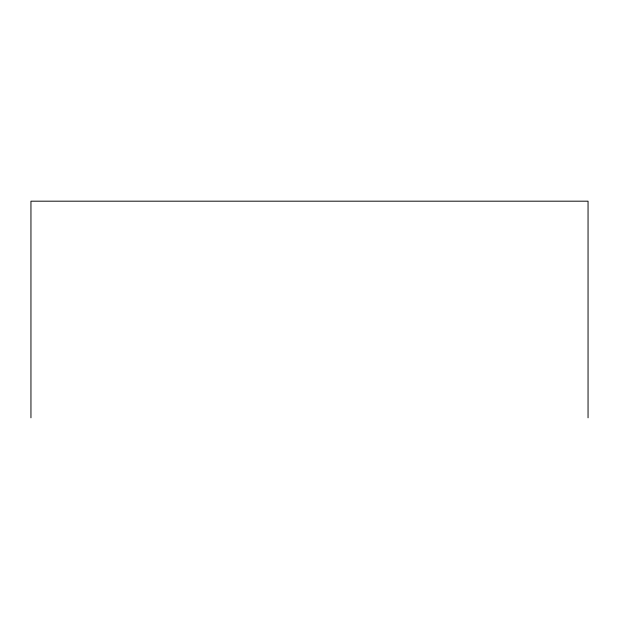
<?xml version="1.0" encoding="UTF-8"?>
<svg xmlns="http://www.w3.org/2000/svg" width="619" height="619" viewBox="0 0 619 619"><rect width="100%" height="100%" fill="white"/><g stroke="black" fill="none" stroke-linecap="round" stroke-linejoin="round"><path stroke-width="0.93" d="M588.05 417.817L588.05 201.183L30.95 201.183L30.95 417.817"/></g></svg>
